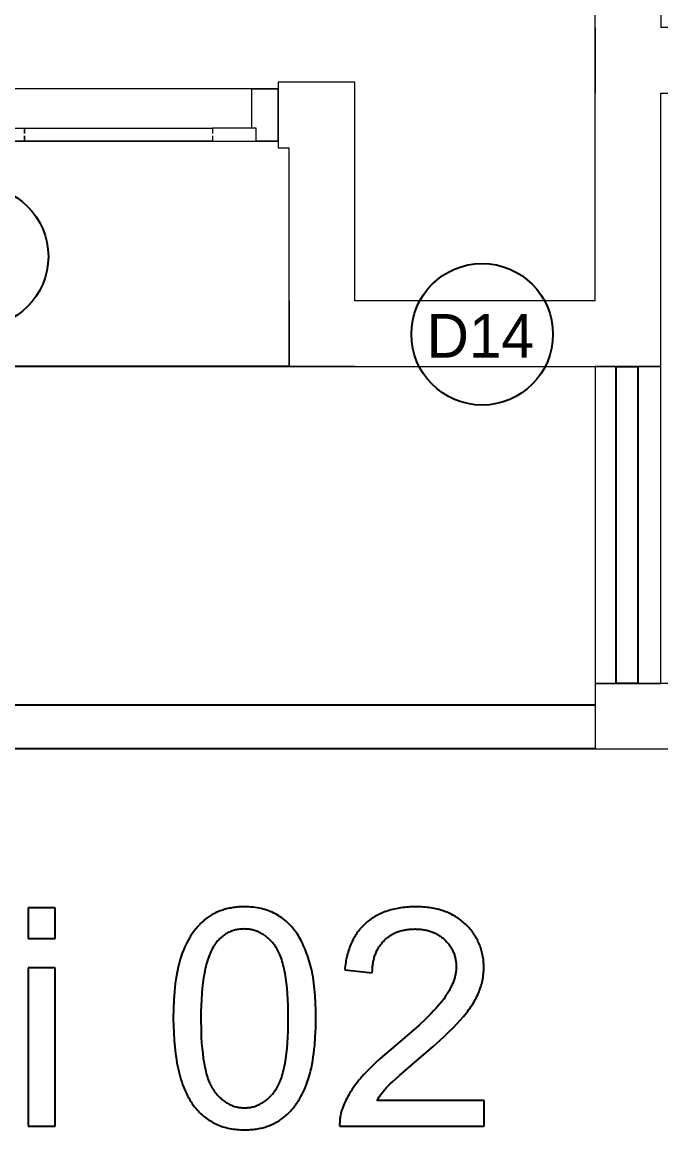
# Model space of a CAD drawing. Header units: metres. Extents: x 0 to 2861, y -1 to 1496.
# Drawn here: x 20.064 to 21.525, y 2.229 to 4.762 of the extents above; entities that cross this region are included whole.
import ezdxf

# ---------------------------------------------------------------- set-up
doc = ezdxf.new("R2010")
doc.units = ezdxf.units.M
doc.layers.add('ARS-KUSEN', color=25, linetype='Continuous', lineweight=9)
doc.layers.add('ARS_DINDING', color=1, linetype='Continuous', lineweight=15)
for name, color, linetype in [('ARS-LANTAI', 2, 'Continuous'), ('Default', 18, 'Continuous'), ('TEKS', 7, 'Continuous')]:
    doc.layers.add(name, color=color, linetype=linetype)

msp = doc.modelspace()

# ---------------------------------------------------------------- linework, layer by layer
at = {"layer": 'ARS-KUSEN'}
for points in [[(20.6498, 4.61), (19.2498, 4.61), (19.2498, 4.49), (20.6498, 4.49)], [(20.6498, 4.49), (20.5998, 4.49), (20.5998, 4.52), (20.5898, 4.52), (20.5898, 4.61), (20.6498, 4.61)]]:
    msp.add_lwpolyline(points, close=True, dxfattribs=at)
for points in [[(20.0698, 4.5025), (20.0698, 4.49), (19.9698, 4.49), (19.9698, 4.52), (20.0698, 4.52), (20.0698, 4.5075)], [(20.0698, 4.5075), (20.0698, 4.52), (20.4998, 4.52), (20.4998, 4.5075)], [(20.4998, 4.5025), (20.4998, 4.49), (20.5998, 4.49), (20.5998, 4.52), (20.4998, 4.52), (20.4998, 4.5075)], [(20.4998, 4.5025), (20.4998, 4.49), (20.0698, 4.49), (20.0698, 4.5025)]]:
    msp.add_lwpolyline(points, dxfattribs=at)
at = {"layer": 'ARS-LANTAI'}
for points in [[(20.6748, 3.975), (19.2248, 3.975)], [(21.4224, 3.975), (21.4724, 3.975)], [(21.4224, 3.25), (21.4224, 3.975)], [(21.4724, 3.975), (21.4724, 3.25)], [(21.4724, 3.25), (21.4224, 3.25)], [(21.3748, 3.2), (18.4748, 3.2)], [(21.3748, 3.1), (18.3748, 3.1)]]:
    msp.add_lwpolyline(points, dxfattribs=at)
at = {"layer": 'ARS_DINDING', "color": 251}
for points in [[(21.3748, 4.125), (21.3748, 7.13), (21.5248, 7.13), (21.5248, 4.75)], [(21.3748, 4.75), (21.3748, 4.6)], [(21.5248, 4.6), (22.4398, 4.6), (22.4398, 4.75), (21.5248, 4.75)], [(20.8248, 4.125), (20.8248, 4.625), (20.6498, 4.625), (20.6498, 4.475), (20.6748, 4.475)], [(20.6748, 4.125), (20.6748, 3.975), (21.5248, 3.975), (21.5248, 4.6)], [(20.8248, 3.975), (20.6748, 3.975), (20.6748, 4.475)], [(21.3748, 4.125), (20.8248, 4.125)]]:
    msp.add_lwpolyline(points, dxfattribs=at)
for points in [[(21.5248, 3.25), (21.5248, 3.975), (21.3748, 3.975), (21.3748, 3.25)], [(21.3748, 3.1), (22.1248, 3.1), (22.1248, 3.25), (21.3748, 3.25)]]:
    msp.add_lwpolyline(points, close=True, dxfattribs=at)
at = {"layer": 'Default'}
for points in [[(20.1397, 2.7368), (20.0784, 2.7368)], [(20.0784, 2.7368), (20.0784, 2.6663)], [(20.1397, 2.6663), (20.1397, 2.7368)], [(20.8756, 2.2961), (20.8782, 2.3003), (20.881, 2.3045), (20.884, 2.3086), (20.8871, 2.3128), (20.8905, 2.3169), (20.894, 2.3211), (20.8976, 2.3252), (20.9015, 2.3293), (20.9036, 2.3315), (20.906, 2.3339), (20.9118, 2.3395), (20.927, 2.3533), (20.9724, 2.3922), (21.0031, 2.4187), (21.0291, 2.4422), (21.0403, 2.4528), (21.0504, 2.4627), (21.0592, 2.4718), (21.0669, 2.4802), (21.0738, 2.4881), (21.0802, 2.496), (21.0831, 2.4999), (21.086, 2.5038), (21.0887, 2.5076), (21.0913, 2.5114), (21.0938, 2.5152), (21.0962, 2.519), (21.0984, 2.5228), (21.1005, 2.5265), (21.1025, 2.5302), (21.1043, 2.5339), (21.1061, 2.5375), (21.1077, 2.5412), (21.1092, 2.5448), (21.1105, 2.5484), (21.1118, 2.5521), (21.113, 2.5557), (21.1141, 2.5594), (21.1151, 2.563), (21.1161, 2.5667), (21.1169, 2.5704), (21.1176, 2.5741), (21.1182, 2.5778), (21.1187, 2.5815), (21.1192, 2.5852), (21.1195, 2.5889), (21.1197, 2.5927), (21.1199, 2.5964), (21.1199, 2.6001), (21.1199, 2.6038), (21.1198, 2.6074), (21.1196, 2.611), (21.1193, 2.6146), (21.1189, 2.6181), (21.1185, 2.6216), (21.1179, 2.625), (21.1173, 2.6284), (21.1166, 2.6318), (21.1158, 2.6351), (21.115, 2.6384), (21.114, 2.6417), (21.113, 2.6449), (21.1119, 2.6481), (21.1107, 2.6512), (21.1095, 2.6543), (21.1081, 2.6574), (21.1067, 2.6604), (21.1052, 2.6634), (21.1036, 2.6664), (21.1019, 2.6693), (21.1001, 2.6722), (21.0983, 2.675), (21.0964, 2.6778), (21.0943, 2.6806), (21.0923, 2.6834), (21.0901, 2.6861), (21.0878, 2.6887), (21.0855, 2.6913), (21.0831, 2.6939), (21.0806, 2.6965), (21.078, 2.699), (21.0754, 2.7014), (21.0727, 2.7038), (21.0699, 2.7061), (21.0671, 2.7083), (21.0642, 2.7105), (21.0612, 2.7125), (21.0582, 2.7145), (21.0552, 2.7164), (21.0521, 2.7183), (21.0489, 2.72), (21.0456, 2.7217), (21.0424, 2.7233), (21.039, 2.7248), (21.0356, 2.7262), (21.0321, 2.7276), (21.0286, 2.7289), (21.025, 2.7301), (21.0214, 2.7312), (21.0177, 2.7323), (21.0139, 2.7332), (21.0101, 2.7341), (21.0062, 2.735), (21.0023, 2.7357), (20.9983, 2.7364), (20.9942, 2.7369), (20.9901, 2.7375), (20.9859, 2.7379), (20.9817, 2.7382), (20.9774, 2.7385), (20.973, 2.7387), (20.9686, 2.7388), (20.9642, 2.7389), (20.9554, 2.7387), (20.9511, 2.7385), (20.9468, 2.7383), (20.9426, 2.738), (20.9385, 2.7376), (20.9344, 2.7371), (20.9304, 2.7365), (20.9264, 2.7359), (20.9225, 2.7352), (20.9186, 2.7345), (20.9148, 2.7337), (20.9111, 2.7328), (20.9074, 2.7318), (20.9038, 2.7307), (20.9002, 2.7296), (20.8967, 2.7284), (20.8932, 2.7272), (20.8898, 2.7258), (20.8865, 2.7244), (20.8832, 2.7229), (20.8799, 2.7214), (20.8767, 2.7198), (20.8736, 2.7181), (20.8706, 2.7163), (20.8675, 2.7144), (20.8646, 2.7125), (20.8617, 2.7105), (20.8589, 2.7085), (20.8561, 2.7064), (20.8533, 2.7042), (20.8507, 2.7019), (20.8481, 2.6995), (20.8455, 2.6971), (20.8431, 2.6946), (20.8407, 2.6921), (20.8383, 2.6895), (20.8361, 2.6868), (20.8339, 2.6841), (20.8318, 2.6813), (20.8297, 2.6784), (20.8278, 2.6755), (20.8259, 2.6725), (20.824, 2.6694), (20.8222, 2.6663), (20.8205, 2.6631), (20.8189, 2.6598), (20.8174, 2.6565), (20.8159, 2.6531), (20.8145, 2.6497), (20.8131, 2.6461), (20.8118, 2.6425), (20.8106, 2.6389), (20.8095, 2.6352), (20.8084, 2.6314), (20.8074, 2.6275), (20.8065, 2.6236), (20.8056, 2.6196), (20.8048, 2.6156), (20.8041, 2.6115), (20.8035, 2.6073), (20.8029, 2.603), (20.8024, 2.5987), (20.8019, 2.5943)], [(20.865, 2.5879), (20.865, 2.5908), (20.8651, 2.5937), (20.8653, 2.5965), (20.8655, 2.5993), (20.8657, 2.6021), (20.866, 2.6048), (20.8664, 2.6075), (20.8668, 2.6101), (20.8673, 2.6127), (20.8678, 2.6153), (20.8683, 2.6178), (20.8689, 2.6203), (20.8696, 2.6227), (20.8703, 2.6251), (20.8711, 2.6275), (20.8719, 2.6298), (20.8728, 2.6321), (20.8737, 2.6343), (20.8747, 2.6365), (20.8757, 2.6387), (20.8767, 2.6408), (20.8779, 2.6429), (20.879, 2.6449), (20.8803, 2.6469), (20.8815, 2.6489), (20.8829, 2.6508), (20.8843, 2.6527), (20.8857, 2.6545), (20.8872, 2.6563), (20.8887, 2.6581), (20.8903, 2.6598), (20.8919, 2.6615), (20.8936, 2.6631), (20.8953, 2.6647), (20.8971, 2.6662), (20.8988, 2.6677), (20.9007, 2.6691), (20.9025, 2.6705), (20.9044, 2.6718), (20.9063, 2.6731), (20.9083, 2.6743), (20.9103, 2.6755), (20.9123, 2.6766), (20.9144, 2.6777), (20.9164, 2.6787), (20.9186, 2.6797), (20.9207, 2.6806), (20.9229, 2.6814), (20.9252, 2.6822), (20.9274, 2.683), (20.9297, 2.6837), (20.9321, 2.6843), (20.9344, 2.6849), (20.9369, 2.6855), (20.9393, 2.686), (20.9418, 2.6864), (20.9443, 2.6868), (20.9468, 2.6871), (20.9494, 2.6874), (20.952, 2.6877), (20.9547, 2.6878), (20.9573, 2.688), (20.9601, 2.688), (20.9628, 2.6881), (20.9654, 2.688), (20.968, 2.688), (20.9705, 2.6879), (20.973, 2.6877), (20.9755, 2.6875), (20.978, 2.6872), (20.9804, 2.6869), (20.9828, 2.6865), (20.9851, 2.6861), (20.9875, 2.6856), (20.9898, 2.6851), (20.992, 2.6845), (20.9943, 2.6839), (20.9965, 2.6833), (20.9986, 2.6826), (21.0008, 2.6818), (21.0029, 2.681), (21.005, 2.6801), (21.007, 2.6792), (21.009, 2.6783), (21.011, 2.6773), (21.013, 2.6762), (21.0149, 2.6751), (21.0168, 2.674), (21.0186, 2.6728), (21.0205, 2.6715), (21.0223, 2.6702), (21.024, 2.6689), (21.0258, 2.6675), (21.0275, 2.6661), (21.0292, 2.6646), (21.0308, 2.663), (21.0324, 2.6614), (21.034, 2.6598), (21.0355, 2.6582), (21.0369, 2.6566), (21.0383, 2.6549), (21.0397, 2.6532), (21.041, 2.6515), (21.0422, 2.6498), (21.0434, 2.648), (21.0446, 2.6462), (21.0457, 2.6444), (21.0467, 2.6426), (21.0477, 2.6408), (21.0486, 2.6389), (21.0495, 2.637), (21.0504, 2.6351), (21.0512, 2.6332), (21.0519, 2.6312), (21.0526, 2.6292), (21.0532, 2.6272), (21.0538, 2.6252), (21.0543, 2.6232), (21.0548, 2.6211), (21.0553, 2.619), (21.0556, 2.6169), (21.056, 2.6148), (21.0562, 2.6126), (21.0565, 2.6104), (21.0567, 2.6082), (21.0568, 2.606), (21.0569, 2.6038), (21.0569, 2.6015), (21.0569, 2.5993), (21.0568, 2.5971), (21.0566, 2.5949), (21.0564, 2.5927), (21.0562, 2.5905), (21.0559, 2.5883), (21.0555, 2.5861), (21.0551, 2.5839), (21.0546, 2.5816), (21.0541, 2.5794), (21.0535, 2.5771), (21.0529, 2.5748), (21.0522, 2.5726), (21.0514, 2.5703), (21.0506, 2.568), (21.0497, 2.5657), (21.0488, 2.5634), (21.0478, 2.561), (21.0468, 2.5587), (21.0457, 2.5564), (21.0446, 2.554), (21.0433, 2.5517), (21.0408, 2.547), (21.038, 2.5422), (21.035, 2.5374), (21.0317, 2.5326), (21.0283, 2.5277), (21.0245, 2.5227), (21.0203, 2.5175), (21.0157, 2.5121), (21.0106, 2.5065), (21.0052, 2.5006), (20.9994, 2.4945), (20.9864, 2.4817), (20.9718, 2.4681), (20.9556, 2.4535), (20.9182, 2.4219), (20.8935, 2.401), (20.8823, 2.3911), (20.8719, 2.3815), (20.8622, 2.3722), (20.8533, 2.3632), (20.8452, 2.3546), (20.8379, 2.3462), (20.8345, 2.3421), (20.8312, 2.338), (20.828, 2.3339), (20.825, 2.3298), (20.822, 2.3257), (20.8192, 2.3215), (20.8165, 2.3174), (20.8139, 2.3132), (20.8114, 2.3091), (20.8091, 2.3049), (20.8069, 2.3007), (20.8048, 2.2966), (20.8028, 2.2924), (20.8009, 2.2882), (20.7991, 2.284), (20.7975, 2.2798), (20.7966, 2.2772), (20.7957, 2.2746), (20.7949, 2.272), (20.7941, 2.2694), (20.7934, 2.2668), (20.7928, 2.2642), (20.7923, 2.2615), (20.7918, 2.2589), (20.7914, 2.2562), (20.791, 2.2535), (20.7908, 2.2508), (20.7905, 2.2481), (20.7904, 2.2454), (20.7903, 2.2427), (20.7903, 2.2399), (20.7904, 2.2372)], [(20.0784, 2.6663), (20.1397, 2.6663)], [(20.1397, 2.5991), (20.0784, 2.5991)], [(20.0784, 2.5991), (20.0784, 2.2372)], [(20.1397, 2.2372), (20.1397, 2.5991)], [(20.8019, 2.5943), (20.865, 2.5879)], [(21.1206, 2.2961), (20.8756, 2.2961)], [(21.1206, 2.2372), (21.1206, 2.2961)], [(20.0784, 2.2372), (20.1397, 2.2372)], [(20.7904, 2.2372), (21.1206, 2.2372)]]:
    msp.add_lwpolyline(points, dxfattribs=at)
for points in [[(20.41, 2.4836), (20.4102, 2.4663), (20.4108, 2.4496), (20.4117, 2.4335), (20.4131, 2.4181), (20.4148, 2.4033), (20.4169, 2.389), (20.4181, 2.3821), (20.4194, 2.3754), (20.4208, 2.3688), (20.4223, 2.3624), (20.4239, 2.3561), (20.4256, 2.35), (20.4274, 2.3441), (20.4293, 2.3382), (20.4313, 2.3326), (20.4333, 2.3271), (20.4355, 2.3217), (20.4378, 2.3165), (20.4401, 2.3115), (20.4426, 2.3066), (20.4452, 2.3018), (20.4478, 2.2973), (20.4506, 2.2928), (20.4534, 2.2885), (20.4564, 2.2844), (20.4594, 2.2804), (20.462, 2.2773), (20.4647, 2.2742), (20.4674, 2.2712), (20.4702, 2.2683), (20.473, 2.2655), (20.476, 2.2628), (20.4789, 2.2603), (20.482, 2.2578), (20.4851, 2.2554), (20.4882, 2.2531), (20.4914, 2.2509), (20.4947, 2.2489), (20.498, 2.2469), (20.5014, 2.245), (20.5049, 2.2433), (20.5084, 2.2416), (20.512, 2.24), (20.5156, 2.2385), (20.5193, 2.2372), (20.5231, 2.2359), (20.5269, 2.2348), (20.5308, 2.2337), (20.5347, 2.2327), (20.5387, 2.2319), (20.5428, 2.2311), (20.5469, 2.2305), (20.5511, 2.2299), (20.5553, 2.2294), (20.5596, 2.2291), (20.564, 2.2288), (20.5684, 2.2287), (20.5729, 2.2286), (20.5797, 2.2287), (20.583, 2.2289), (20.5863, 2.2291), (20.5896, 2.2294), (20.5928, 2.2297), (20.596, 2.23), (20.5992, 2.2305), (20.6023, 2.231), (20.6054, 2.2315), (20.6084, 2.2321), (20.6114, 2.2328), (20.6144, 2.2335), (20.6173, 2.2343), (20.6202, 2.2351), (20.623, 2.236), (20.6259, 2.237), (20.6286, 2.238), (20.6314, 2.239), (20.6341, 2.2401), (20.6368, 2.2413), (20.6394, 2.2426), (20.642, 2.2439), (20.6446, 2.2452), (20.6471, 2.2466), (20.6496, 2.2481), (20.652, 2.2496), (20.6544, 2.2512), (20.6568, 2.2528), (20.6592, 2.2545), (20.6615, 2.2563), (20.6637, 2.2581), (20.666, 2.26), (20.6682, 2.2619), (20.6703, 2.2639), (20.6724, 2.2659), (20.6745, 2.2679), (20.6766, 2.27), (20.6786, 2.2722), (20.6806, 2.2744), (20.6825, 2.2766), (20.6845, 2.2789), (20.6863, 2.2813), (20.6882, 2.2837), (20.69, 2.2861), (20.6918, 2.2886), (20.6935, 2.2911), (20.6952, 2.2937), (20.6969, 2.2964), (20.6985, 2.299), (20.7017, 2.3046), (20.7047, 2.3102), (20.7076, 2.3161), (20.7104, 2.3222), (20.713, 2.3285), (20.7154, 2.335), (20.7178, 2.3416), (20.7199, 2.3485), (20.722, 2.3557), (20.7239, 2.3631), (20.7257, 2.3707), (20.7273, 2.3787), (20.7288, 2.3869), (20.7301, 2.3954), (20.7313, 2.4041), (20.7324, 2.4131), (20.7333, 2.4224), (20.7347, 2.4417), (20.7355, 2.4621), (20.7358, 2.4836), (20.7356, 2.5017), (20.7351, 2.5188), (20.7342, 2.535), (20.733, 2.5502), (20.7314, 2.5645), (20.7305, 2.5713), (20.7295, 2.5779), (20.7284, 2.5842), (20.7272, 2.5902), (20.7259, 2.5961), (20.7246, 2.6017), (20.7216, 2.6124), (20.7201, 2.6176), (20.7184, 2.6227), (20.7167, 2.6277), (20.7149, 2.6326), (20.7131, 2.6374), (20.7112, 2.6421), (20.7092, 2.6467), (20.7072, 2.6512), (20.7051, 2.6556), (20.7029, 2.6599), (20.7007, 2.6641), (20.6984, 2.6681), (20.696, 2.6721), (20.6936, 2.676), (20.691, 2.6797), (20.6884, 2.6834), (20.6858, 2.6869), (20.683, 2.6903), (20.6802, 2.6936), (20.6772, 2.6968), (20.6742, 2.6999), (20.6711, 2.7029), (20.668, 2.7058), (20.6647, 2.7085), (20.6614, 2.7112), (20.658, 2.7137), (20.6545, 2.7161), (20.6509, 2.7184), (20.6472, 2.7206), (20.6435, 2.7227), (20.6396, 2.7246), (20.6357, 2.7265), (20.6317, 2.7282), (20.6277, 2.7297), (20.6235, 2.7312), (20.6193, 2.7325), (20.615, 2.7337), (20.6106, 2.7348), (20.6062, 2.7358), (20.6017, 2.7366), (20.5971, 2.7373), (20.5924, 2.7378), (20.5876, 2.7383), (20.5828, 2.7386), (20.5779, 2.7388), (20.5729, 2.7389), (20.5662, 2.7387), (20.5628, 2.7386), (20.5596, 2.7384), (20.5563, 2.7381), (20.5531, 2.7378), (20.5499, 2.7375), (20.5468, 2.737), (20.5437, 2.7365), (20.5406, 2.736), (20.5376, 2.7354), (20.5346, 2.7347), (20.5317, 2.734), (20.5287, 2.7332), (20.5259, 2.7324), (20.523, 2.7315), (20.5202, 2.7306), (20.5174, 2.7296), (20.5147, 2.7285), (20.512, 2.7274), (20.5093, 2.7262), (20.5067, 2.725), (20.5041, 2.7237), (20.5016, 2.7224), (20.499, 2.721), (20.4965, 2.7195), (20.4941, 2.718), (20.4917, 2.7164), (20.4893, 2.7148), (20.487, 2.7131), (20.4847, 2.7113), (20.4824, 2.7095), (20.4802, 2.7077), (20.478, 2.7058), (20.4758, 2.7038), (20.4737, 2.7018), (20.4716, 2.6998), (20.4695, 2.6977), (20.4675, 2.6955), (20.4655, 2.6933), (20.4636, 2.6911), (20.4617, 2.6888), (20.4598, 2.6865), (20.4579, 2.6841), (20.4561, 2.6817), (20.4543, 2.6792), (20.4526, 2.6766), (20.4509, 2.6741), (20.4492, 2.6714), (20.4476, 2.6688), (20.4444, 2.6633), (20.4413, 2.6576), (20.4384, 2.6517), (20.4357, 2.6456), (20.4331, 2.6393), (20.4306, 2.6329), (20.4282, 2.6262), (20.426, 2.6193), (20.4239, 2.6122), (20.422, 2.6047), (20.4202, 2.597), (20.4186, 2.5891), (20.4171, 2.5808), (20.4158, 2.5723), (20.4145, 2.5635), (20.4135, 2.5545), (20.4125, 2.5452), (20.4111, 2.5257), (20.4103, 2.5052)], [(20.473, 2.4836), (20.4735, 2.4541), (20.474, 2.4403), (20.4748, 2.4272), (20.4758, 2.4147), (20.4771, 2.4029), (20.4786, 2.3917), (20.4802, 2.3811), (20.4822, 2.3712), (20.4832, 2.3665), (20.4843, 2.3619), (20.4854, 2.3575), (20.4867, 2.3533), (20.4879, 2.3492), (20.4892, 2.3453), (20.4906, 2.3416), (20.4921, 2.338), (20.4935, 2.3345), (20.4951, 2.3313), (20.4959, 2.3297), (20.4967, 2.3282), (20.4975, 2.3267), (20.4984, 2.3252), (20.4992, 2.3238), (20.5001, 2.3224), (20.5009, 2.3211), (20.5018, 2.3198), (20.5037, 2.3173), (20.5055, 2.3149), (20.5074, 2.3125), (20.5092, 2.3103), (20.5112, 2.3081), (20.5131, 2.306), (20.5151, 2.3039), (20.5171, 2.302), (20.5191, 2.3001), (20.5212, 2.2983), (20.5232, 2.2966), (20.5253, 2.295), (20.5275, 2.2934), (20.5296, 2.292), (20.5318, 2.2906), (20.534, 2.2893), (20.5362, 2.288), (20.5385, 2.2869), (20.5408, 2.2858), (20.5431, 2.2848), (20.5454, 2.2839), (20.5478, 2.2831), (20.5502, 2.2823), (20.5526, 2.2816), (20.5551, 2.281), (20.5575, 2.2805), (20.56, 2.2801), (20.5625, 2.2797), (20.5651, 2.2794), (20.5677, 2.2792), (20.5703, 2.2791), (20.5729, 2.2791), (20.5755, 2.2791), (20.5781, 2.2792), (20.5807, 2.2794), (20.5833, 2.2797), (20.5858, 2.2801), (20.5883, 2.2805), (20.5907, 2.281), (20.5932, 2.2816), (20.5956, 2.2823), (20.598, 2.2831), (20.6004, 2.2839), (20.6027, 2.2848), (20.605, 2.2858), (20.6073, 2.2869), (20.6096, 2.2881), (20.6118, 2.2893), (20.614, 2.2906), (20.6162, 2.292), (20.6183, 2.2935), (20.6205, 2.2951), (20.6226, 2.2967), (20.6246, 2.2984), (20.6267, 2.3002), (20.6287, 2.3021), (20.6307, 2.304), (20.6327, 2.3061), (20.6346, 2.3082), (20.6366, 2.3104), (20.6384, 2.3127), (20.6403, 2.315), (20.6422, 2.3175), (20.644, 2.32), (20.6449, 2.3213), (20.6457, 2.3226), (20.6466, 2.324), (20.6475, 2.3254), (20.6483, 2.3269), (20.6491, 2.3284), (20.6499, 2.3299), (20.6507, 2.3315), (20.6523, 2.3348), (20.6538, 2.3382), (20.6552, 2.3418), (20.6566, 2.3455), (20.6579, 2.3495), (20.6592, 2.3535), (20.6604, 2.3578), (20.6615, 2.3622), (20.6626, 2.3667), (20.6637, 2.3714), (20.6656, 2.3813), (20.6673, 2.3919), (20.6687, 2.4031), (20.67, 2.4149), (20.671, 2.4273), (20.6718, 2.4404), (20.6723, 2.4542), (20.6728, 2.4836), (20.6723, 2.5131), (20.6718, 2.5269), (20.671, 2.5401), (20.67, 2.5526), (20.6687, 2.5645), (20.6673, 2.5757), (20.6656, 2.5862), (20.6637, 2.5962), (20.6626, 2.6009), (20.6615, 2.6054), (20.6604, 2.6098), (20.6592, 2.6141), (20.6579, 2.6181), (20.6566, 2.6221), (20.6552, 2.6258), (20.6538, 2.6294), (20.6523, 2.6328), (20.6507, 2.6361), (20.6499, 2.6377), (20.6491, 2.6392), (20.6483, 2.6407), (20.6475, 2.6421), (20.6466, 2.6435), (20.6457, 2.6449), (20.6449, 2.6462), (20.644, 2.6475), (20.6422, 2.65), (20.6403, 2.6524), (20.6384, 2.6548), (20.6365, 2.657), (20.6346, 2.6592), (20.6327, 2.6613), (20.6307, 2.6633), (20.6287, 2.6653), (20.6266, 2.6671), (20.6246, 2.6689), (20.6225, 2.6706), (20.6204, 2.6722), (20.6182, 2.6738), (20.6161, 2.6752), (20.6139, 2.6766), (20.6116, 2.6779), (20.6094, 2.6792), (20.6071, 2.6803), (20.6048, 2.6814), (20.6024, 2.6824), (20.6001, 2.6833), (20.5977, 2.6841), (20.5953, 2.6849), (20.5928, 2.6855), (20.5903, 2.6861), (20.5878, 2.6866), (20.5853, 2.6871), (20.5827, 2.6874), (20.5801, 2.6877), (20.5775, 2.6879), (20.5749, 2.688), (20.5722, 2.6881), (20.5696, 2.688), (20.567, 2.6879), (20.5644, 2.6878), (20.5619, 2.6875), (20.5594, 2.6872), (20.557, 2.6868), (20.5545, 2.6864), (20.5522, 2.6858), (20.5498, 2.6852), (20.5475, 2.6846), (20.5452, 2.6838), (20.5429, 2.683), (20.5407, 2.6822), (20.5385, 2.6812), (20.5363, 2.6802), (20.5342, 2.6791), (20.5321, 2.678), (20.5301, 2.6767), (20.528, 2.6755), (20.526, 2.6741), (20.5241, 2.6727), (20.5222, 2.6712), (20.5203, 2.6696), (20.5184, 2.6679), (20.5166, 2.6662), (20.5148, 2.6644), (20.513, 2.6626), (20.5113, 2.6607), (20.5096, 2.6587), (20.508, 2.6566), (20.5063, 2.6545), (20.5047, 2.6523), (20.5038, 2.6508), (20.5028, 2.6494), (20.5018, 2.6478), (20.5009, 2.6463), (20.4991, 2.643), (20.4973, 2.6397), (20.4956, 2.6361), (20.494, 2.6324), (20.4924, 2.6286), (20.4909, 2.6246), (20.4894, 2.6205), (20.488, 2.6162), (20.4867, 2.6117), (20.4854, 2.6072), (20.4842, 2.6024), (20.4831, 2.5975), (20.481, 2.5873), (20.4791, 2.5764), (20.4775, 2.565), (20.4761, 2.5529), (20.475, 2.5403), (20.4742, 2.527), (20.4735, 2.5131), (20.4732, 2.4987)]]:
    msp.add_lwpolyline(points, close=True, dxfattribs=at)
at = {"layer": 'TEKS'}
msp.add_circle((19.9623, 4.2265), 0.1619, dxfattribs=at)
at = {"layer": 'TEKS', "color": 5}
msp.add_circle((21.1163, 4.0485), 0.1619, dxfattribs=at)

# ---------------------------------------------------------------- texts
at = {"layer": 'TEKS', "insert": (20.9893, 4.0951), "char_height": 0.1, "attachment_point": 1}
msp.add_mtext_dynamic_manual_height_columns('D14', width=29.643153, gutter_width=1, heights=[0], dxfattribs=at)

doc.saveas('drawing.dxf')
